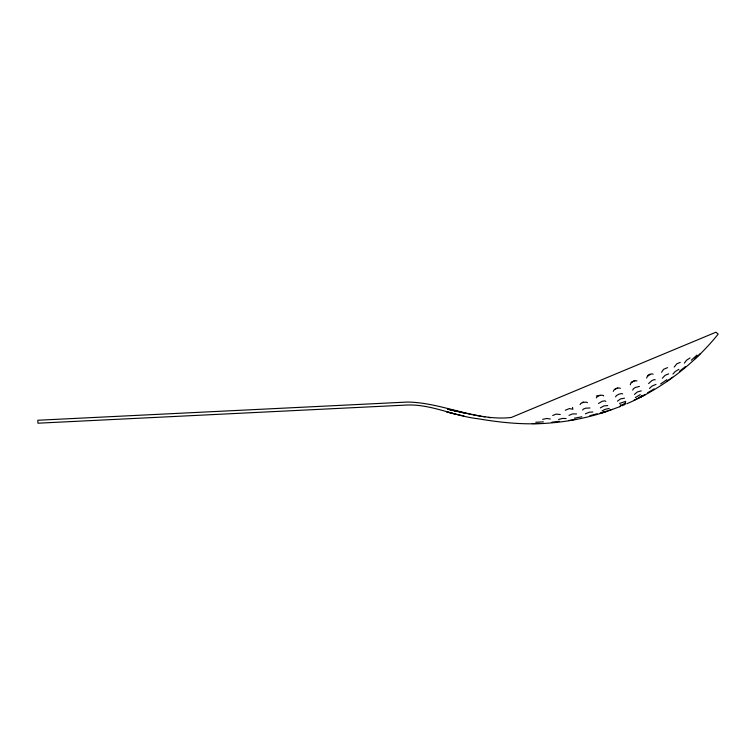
<?xml version="1.0" encoding="UTF-8"?>
<svg xmlns="http://www.w3.org/2000/svg" width="756" height="756" viewBox="0 0 756 756"><rect width="100%" height="100%" fill="white"/><g stroke="black" fill="none" stroke-linecap="round" stroke-linejoin="round"><path stroke-width="1.13" d="M666.556 381.563L672.698 377.159M660.621 383.972L666.886 379.654M613.324 391.372L613.957 389.992L616.31 388.575L618.966 387.904L620.392 388.423M602.069 410.933L605.008 409.365L609.241 408.42M646.607 378.066L647.212 376.639L649.385 374.891L651.861 373.861L653.184 374.154M649.47 388.433L652.135 386.004L655.972 384.407M580.098 404.602L580.825 403.458L583.301 402.428L586.07 402.116L587.516 402.683M615.601 396.862L616.32 395.653L618.692 394.301L621.328 393.564L622.679 393.914M674.191 367.047L676.894 363.768L680.239 362.37M634.454 394.405L637.355 391.958L641.249 390.861M662.341 378.208L665.11 375.326L668.654 373.851M647.637 392.742L654.186 388.868M617.406 401.181L620.6 398.875L624.484 398.223M552.683 415.516L556.038 414.118L560.262 414.515M694.906 358.864L700.377 353.543M648.62 383.557L651.899 380.551L654.252 379.578L655.235 379.852M691.286 360.243L696.919 355.093M596.295 397.854C597.675 395.7 601.02 394.66 603.43 395.492L603.628 395.974M600.368 407.9L603.893 405.906L607.663 405.566M568.994 415.375L572.528 413.901L576.526 413.967M598.506 403.487L602.248 401.238L604.819 400.86L605.821 401.379M552.012 422.169L559.553 421.29M565.318 410.253L569.362 408.571L572.868 409.261L572.519 407.408M679.502 371.319L685.437 366.584M535.768 422.235L543.394 421.867M585.418 413.806L589.255 412.209L592.855 412.011M635.38 397.533L640.313 394.604M634.794 380.457L631.033 382.347M650.132 374.069L647.637 375.552M542.676 419.353L546.824 418.465L550.302 418.985M633.953 400.311L637.686 398.317M558.552 419.448L562.691 418.408L566.121 418.55M574.352 418.21L581.837 416.792M619.561 403.43L625.77 401.323M589.841 415.677L597.202 413.749M617.605 387.941L614.949 389.056M626.771 403.77L631.515 401.691C665.063 386.165 694.972 362.889 718.2 334.114L715.951 332.205L511.254 417.492C476.006 421.413 442.487 402.532 407.512 402.05L37.8 420.251L37.942 423.199L407.616 404.999C431.893 404.271 454.328 416.15 478.246 418.777C501.908 422.802 526.044 425.165 550.028 423.001C569.192 421.489 588.14 417.577 606.407 411.604M621.791 404.819L623.983 403.912M620.383 406.435L619.731 406.709M619.882 406.643L606.425 411.595M621.81 405.84L625.184 404.441M608.174 410.621L612.218 409.365M600.311 395.275L596.38 395.993M602.56 412.303L607.049 411.009M568.493 420.572L575.949 419.315M678.897 369.306L675.25 371.517L672.934 374.05M690.011 357.966L686.457 360.291L684.378 363.126M582.186 402.381L583.641 402.097M532.233 423.596L539.869 423.454M667.605 367.633L663.56 369.325L661.585 372.302M488.348 417.397L490.568 417.737M480.835 416.206L473.218 414.893M482.923 416.547L485.021 416.896M464.6 413.163L447.457 409.072L472.141 414.675M455.339 414.09L463.986 416.036M447.457 409.072L456.01 411.207M639.434 386.439L635.201 387.516L633.122 389.066L632.781 390.153M636.996 380.901C634.492 380.362 631.392 382.007 630.287 384.303L630.485 384.776M589.992 407.975L585.55 408.202L583.207 409.176L582.696 410.073M625.297 402.825L624.985 403.543L625.297 402.825M642.836 395.52L638.735 397.817L642.836 395.52M645.435 394.434L640.804 396.947L645.435 394.434M604.998 411.869L599.962 413.381L604.998 411.869M455.339 414.071L446.73 411.925L455.339 414.08M620.856 405.263L620.1 404.999L620.827 405.273"/></g></svg>
